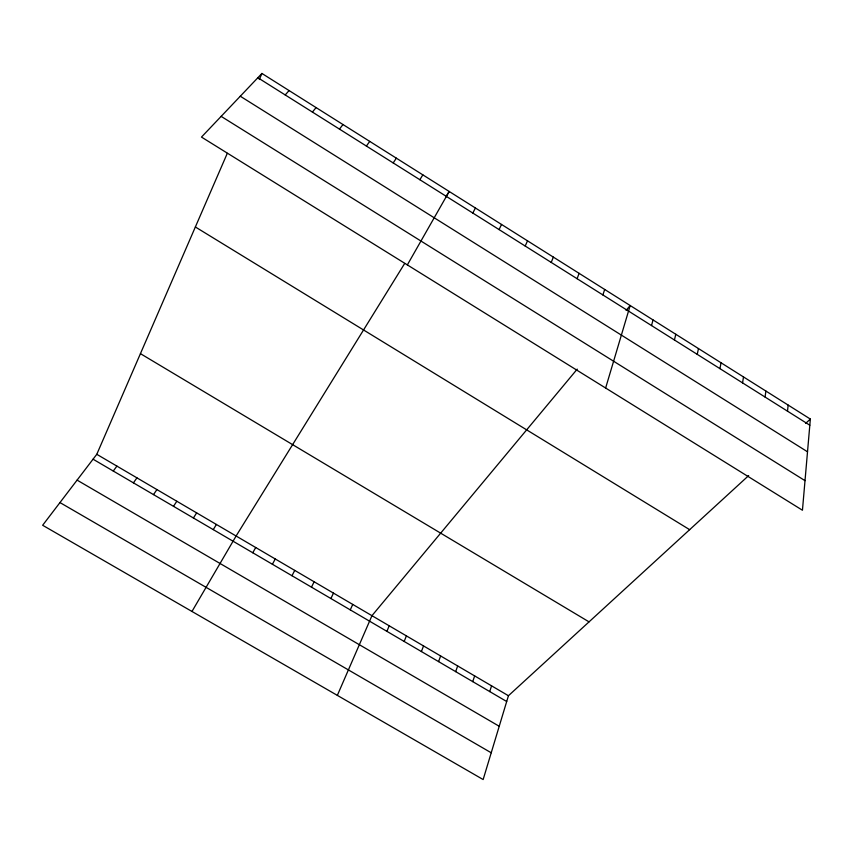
<?xml version="1.0" encoding="UTF-8"?>
<svg xmlns="http://www.w3.org/2000/svg" width="853" height="853" viewBox="0 0 853 853"><rect width="100%" height="100%" fill="white"/><g stroke="black" fill="none" stroke-linecap="round" stroke-linejoin="round"><path stroke-width="1.28" d="M810.35 419.068L802.449 510.233L201.479 137.077L261.924 73.454L810.35 419.068L805.616 423.408M787.49 411.167L788.161 405.09M765.077 397.061L765.887 391.047M742.558 382.88L743.507 376.941M719.953 368.645L721.041 362.781M697.242 354.347L698.468 348.557M674.435 339.995L675.8 334.269M651.521 325.569L653.035 319.928M605.63 388.03L630.175 305.523L626.102 310.407M748.657 475.601L508.441 695.728L483.15 779.546L42.65 525.267L96.784 454.308L227.293 153.337M489.739 691.591L491.563 685.833M602.879 294.946L604.692 289.466M472.743 681.622L474.641 675.907M455.683 671.631L457.666 665.948M438.57 661.608L440.628 655.968M577.108 278.718L579.091 273.333M421.403 651.543L423.536 645.945M404.173 641.456L406.401 635.89M551.219 262.425L553.362 257.116M386.899 631.337L389.203 625.803M259.301 79.5L261.924 73.454M337.34 695.376L371.951 615.685L577.225 369.125M525.203 246.048L527.517 240.823M350.274 609.884L352.747 604.425M330.911 598.539L333.48 593.123M499.058 229.585L501.543 224.456M311.484 587.152L314.139 581.778M291.982 575.732L294.733 570.401M472.786 213.047L475.441 208.004M272.406 564.27L275.263 558.982M252.765 552.755L255.708 547.519M407.35 264.899L449.2 191.477L445.831 196.926M191.968 611.462L236.1 536.015L404.674 263.47M213.271 529.617L216.406 524.467M419.857 179.716L422.843 174.865M193.418 517.995L196.648 512.877M173.49 506.319L176.827 501.255M393.19 162.934L396.357 158.168M153.497 494.601L156.92 489.579M133.42 482.841L136.949 477.861M366.395 146.055L369.733 141.395M113.278 471.037L116.904 466.111M339.462 129.102L342.981 124.538M312.401 112.063L316.1 107.595M285.201 94.939L289.082 90.567M59.966 502.566L491.221 752.783M77.09 480.122L499.229 726.266M96.784 454.308L508.441 695.728M93.062 459.202L506.693 701.518M140.436 353.654L589.039 621.869M195.358 226.973L689.65 529.67M221.151 116.371L805.008 480.655M240.29 96.229L807.514 451.791M257.862 77.73L809.817 425.22"/></g></svg>
